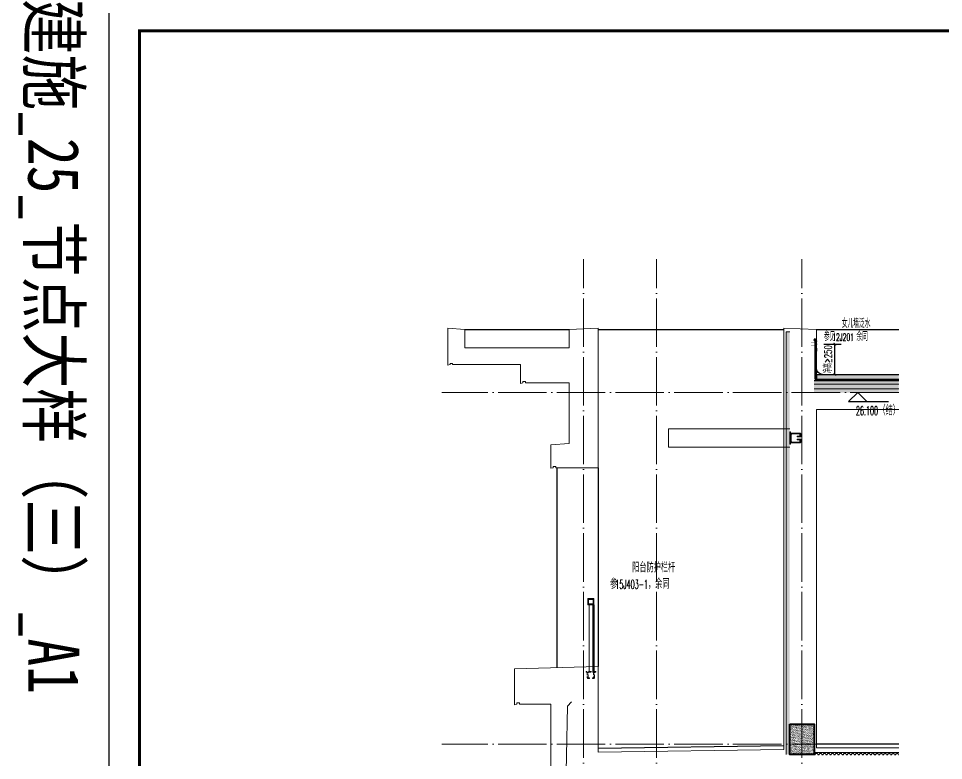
# Model space of a CAD drawing. Extents: x -518115 to 790560, y -210384 to 1628073.
# Drawn here: x 584584 to 592210, y -154078 to -147958 of the extents above; entities that cross this region are included whole.
import ezdxf
from ezdxf.xclip import XClip

# ---------------------------------------------------------------- set-up
doc = ezdxf.new("R2010")
doc.units = 0
doc.header["$LTSCALE"] = 1000
doc.header["$MEASUREMENT"] = 0
doc.header["$XCLIPFRAME"] = 0
doc.linetypes.add('DASH', pattern=[0.35, 0.25, -0.1])
doc.linetypes.add('DOTE', pattern=[2.42, 2, -0.2, 0.02, -0.2])
for name, color, linetype in [('3-屋面构造层', 157, 'Continuous'), ('DIM_ELEV', 3, 'Continuous'), ('DIM_IDEN', 67, 'Continuous'), ('PUB_TEXT', 4, 'Continuous'), ('Stair-栏杆', 142, 'Continuous'), ('SURFACE', 6, 'Continuous'), ('图框', 140, 'Continuous'), ('导图字', 7, 'Continuous'), ('看线', 251, 'Continuous'), ('立面-看线', 251, 'Continuous')]:
    doc.layers.add(name, color=color, linetype=linetype)
for name, color, linetype, lineweight in [('DOTE', 19, 'DOTE', 9), ('PUB_HATCH', 8, 'Continuous', 9), ('WALL', 9, 'Continuous', 40), ('内粉刷', 37, 'Continuous', 9), ('栏杆', 163, 'Continuous', 5), ('立面-普通轮廓', 7, 'Continuous', 18), ('立面-栏杆', 105, 'Continuous', 15), ('立面-洞口示意', 152, 'Continuous', 13)]:
    doc.layers.add(name, color=color, linetype=linetype, lineweight=lineweight)
doc.layers.add('yichutu', color=7, linetype='Continuous', true_color=0xffffff, plot=False)
doc.styles.add('_TCH_DIM', font='SIMPLEX.shx', dxfattribs={"width": 0.7, "bigfont": 'GBCBIG.shx'})
doc.styles.add('_TCH_DIM_T3', font='SIMPLEX.shx', dxfattribs={"width": 0.494118, "bigfont": 'GBCBIG.shx'})
doc.styles.add('黑体', font='')
doc.styles.get('黑体').set_extended_font_data('SimHei')
doc.dimstyles.new('_TCH_ARCH&&20', dxfattribs={"dimtxt": 59.5, "dimasz": 20, "dimexe": 50, "dimexo": 60, "dimgap": 25.25, "dimtad": 1, "dimdec": 0, "dimzin": 0, "dimdsep": 46, "dimtxsty": '_TCH_DIM_T3', "dimblk": 'ARCHTICK', "dimcen": 0.09, "dimclrt": 7, "dimazin": 2, "dimtfac": 1, "dimtdec": 0, "dimtix": 1, "dimtmove": 2, "dimatfit": 3, "dimfxl": 1, "dimtolj": 1, "dimtzin": 0, "dimarcsym": 0})

# ---------------------------------------------------------------- blocks, each defined once
blk = doc.blocks.new('A$C657A2A31')
at = {"layer": '栏杆', "color": 5}
for p, q in [((0, 0), (6.4, 0)), ((0, -100.3), (0, 0)), ((6.4, 0), (6.4, -100.3)), ((84.4, -10), (12.4, -10)), ((12.4, -22.3), (12.4, -78)), ((77.4, -16.3), (18.4, -16.3)), ((59.6, -35.7), (59.6, -41.7)), ((80.4, -35.7), (59.6, -35.7)), ((87.4, -41.7), (59.6, -41.7)), ((59.6, -58.6), (59.6, -64.6)), ((87.4, -58.6), (59.6, -58.6)), ((80.4, -64.6), (59.6, -64.6)), ((83.4, -32.7), (83.4, -22.3)), ((83.4, -67.6), (83.4, -78)), ((90.4, -16), (90.4, -38.7)), ((90.4, -84.3), (90.4, -61.6)), ((6.4, -100.3), (0, -100.3)), ((84.4, -90.3), (12.4, -90.3)), ((77.4, -84), (18.4, -84))]:
    blk.add_line(p, q, dxfattribs=at)
for centre, radius, start, end in [((12.4, -16), 6, 90, 180), ((18.4, -22.3), 6, 90, 180), ((77.4, -22.3), 6, 0, 90), ((80.4, -32.7), 3, 270, 0), ((80.4, -67.6), 3, 0, 90), ((84.4, -16), 6, 0, 90), ((87.4, -38.7), 3, 270, 0), ((87.4, -61.6), 3, 0, 90), ((12.4, -84.3), 6, 180, 270), ((18.4, -78), 6, 180, 270), ((77.4, -78), 6, 270, 0), ((84.4, -84.3), 6, 270, 0)]:
    blk.add_arc(centre, radius, start, end, dxfattribs=at)
blk = doc.blocks.new('A$C40486AD2')
at = {"layer": 'PUB_TEXT', "style": '_TCH_DIM'}
for s, height, width, p in [('女儿墙泛水', 67.52, 0.7, (254.8, 115.3)), ('参见', 67.52, 0.7, (107.7, 7.5)), ('，余同', 67.52, 0.7, (327.8, 7.5)), ('12J201', 59.5, 0.494118, (176.6, 7.5))]:
    blk.add_text(s, height=height, dxfattribs=dict(at, width=width)).set_placement(p)
blk = doc.blocks.new('_ArchTick')
at = {"color": 0, "linetype": 'ByBlock', "const_width": 0.4}
blk.add_lwpolyline([(-0.5, -0.5), (0.5, 0.5)], dxfattribs=at)
blk = doc.blocks.new('*D320')
at = {"layer": 'Defpoints', "color": 0, "transparency": 16777216}
for p in [(591163.3, -150643), (591315.8, -150643), (591163.3, -150893)]:
    blk.add_point(p, dxfattribs=at)
at = {"layer": 'DIM_IDEN', "color": 0, "lineweight": -2, "transparency": 16777216}
for p, q in [((591223.3, -150643), (591365.8, -150643)), ((591315.8, -150893), (591315.8, -150643)), ((591223.3, -150893), (591365.8, -150893))]:
    blk.add_line(p, q, dxfattribs=at)
at = {"layer": 'DIM_IDEN', "color": 0, "lineweight": -2, "transparency": 16777216, "xscale": 20, "yscale": 20, "zscale": 20}
for p, rotation in [((591315.8, -150643), 90), ((591315.8, -150893), 270)]:
    blk.add_blockref('_ArchTick', p, dxfattribs=dict(at, rotation=rotation))
at = {"layer": 'DIM_IDEN', "color": 7, "transparency": 16777216, "insert": (591259.2, -150768), "char_height": 59.5, "attachment_point": 5, "rotation": 90, "style": '_TCH_DIM_T3'}
blk.add_mtext('\\A1;{\\W0.70588;净高≥250}', dxfattribs=at)
blk = doc.blocks.new('A$C3A5F60BE')
at = {"layer": 'Stair-栏杆'}
h = blk.add_hatch(dxfattribs=at)
h.set_pattern_fill('水域', color=5, scale=5)
h.set_pattern_definition([(0, (-542648.838, -108936.119), (0, 10.23622015), [1.2795276, -8.956693]), (26.5650512, (-542647.5587, -108936.119), (10.236220737, 9.4e-08), [1.4305551, -21.458329]), (333.4349488, (-542639.8815, -108935.479), (10.23622078, -4e-09), [1.4305551, -21.458329]), (45, (-542646.279, -108935.479), (0, 10.2362206), [1.80952525, -12.666676]), (135, (-542639.8815, -108935.479), (-10.2362206, 1e-15), [1.80952525, -12.666676]), (26.5650512, (-542644.9996, -108934.1997), (10.236220737, 9.4e-08), [1.4305551, -21.458329]), (333.4349488, (-542642.4406, -108933.56), (10.23622078, -4e-09), [1.4305551, -21.458329]), (0, (-542643.72, -108933.56), (0, 10.23622015), [1.2795276, -8.956693])])
h.paths.add_polyline_path([(15, 0), (25, 0), (25, 550), (15, 550)])
at = {"layer": 'Stair-栏杆', "color": 5}
blk.add_lwpolyline([(25, 550), (25, 550), (25, 0), (25, 0)], close=True, dxfattribs=at)
at = {"layer": '立面-栏杆'}
for p, q in [((-15, 0), (-15, 550)), ((15, 550), (15, 0))]:
    blk.add_line(p, q, dxfattribs=at)
at = {"layer": '立面-栏杆', "linetype": 'DASH', "ltscale": 0.1}
for p, q in [((40, 0), (-40, 0)), ((-40, 0), (-40, -7.1)), ((40, -7.1), (40, 0)), ((-40, -7.1), (-29.7, -7.1)), ((-29.7, -7.1), (-29.7, -51)), ((-22.5, -7.1), (22.4, -7.1)), ((-22.5, -51), (-22.5, -7.1)), ((-15.3, -52.8), (-20.7, -52.8)), ((-20.7, -60), (-15.3, -60)), ((-12.6, -57.3), (-12.6, -55.5)), ((12.5, -55.5), (12.5, -57.3)), ((20.6, -52.8), (15.2, -52.8)), ((15.2, -60), (20.6, -60)), ((22.4, -7.1), (22.4, -51)), ((29.6, -7.1), (40, -7.1)), ((29.6, -51), (29.6, -7.1))]:
    blk.add_line(p, q, dxfattribs=at)
at = {"layer": '立面-栏杆'}
for points in [[(25, 600), (-25, 600), (-25, 550), (25, 550)], [(19, 594), (-19, 594), (-19, 556), (19, 556)]]:
    blk.add_lwpolyline(points, close=True, dxfattribs=at)
at = {"layer": '立面-栏杆', "linetype": 'DASH', "ltscale": 0.1}
for centre, major_axis, start_param, end_param in [((-20.7, -51), (6.36, 6.36), 2.356194, 3.926991), ((-20.7, -51), (1.27, 1.27), 2.356194, 3.926991), ((-15.3, -55.5), (1.91, 1.91), 5.497787, 7.068583), ((-15.3, -57.3), (1.91, 1.91), 3.926991, 5.497787), ((15.2, -55.5), (1.91, 1.91), 0.785398, 2.356194), ((17.1, -55.4), (3.53, 3.53), 2.748894, 3.534292), ((20.6, -51), (-6.36, 6.36), 2.356194, 3.926991), ((20.6, -51), (-1.27, 1.27), 2.356194, 3.926991)]:
    blk.add_ellipse(centre, major_axis=major_axis, ratio=1, start_param=start_param, end_param=end_param, dxfattribs=at)
blk = doc.blocks.new('A$C569B46DE')
at = {"layer": 'PUB_TEXT', "style": '_TCH_DIM'}
for s, height, width, p in [('阳台防护栏杆', 84.4, 0.7, (315.4, 216.7)), ('参', 84.4, 0.7, (133.2, 81)), ('15J403-1', 74.38, 0.494118, (176.2, 81)), ('，余同', 84.4, 0.7, (445.7, 81))]:
    blk.add_text(s, height=height, dxfattribs=dict(at, width=width)).set_placement(p)
blk = doc.blocks.new('FGHFG4334GDFGDFFGGGGGGDFG4G')
at = {"layer": 'SURFACE', "const_width": 2.25}
for points in [[(46.5, 0), (0, 0)], [(46.5, -27.6), (0, -27.6)]]:
    blk.add_lwpolyline(points, dxfattribs=at)
at = {"layer": 'SURFACE', "const_width": 1.5}
blk.add_lwpolyline([(46.5, 17.2, -1), (46.5, 5.2), (46.5, -6.8, -1), (46.5, -18.8), (46.5, -36.8), (52.5, -48), (52.5, -72.8)], format="xyb", dxfattribs=at)
blk = doc.blocks.new('FGDGDGD')
at = {"layer": '3-屋面构造层'}
h = blk.add_hatch(dxfattribs=at)
h.set_pattern_fill('隔热材料01', color=256, scale=7.692308, style=0)
h.set_pattern_definition([(270, (9.5186, 433.228), (3.846153863, -7e-16), [0.385980771, -3.460173092]), (270, (6.637, 433.228), (3.846153863, -7e-16), [0.385980771, -3.460173092]), (90, (8.5996, 430.618), (-3.846153863, 2e-16), [0.385980771, -3.460173092]), (90, (7.556, 430.618), (-3.846153863, 2e-16), [0.385980771, -3.460173092]), (180, (10.002, 430), (-5e-16, -3.846153863), [3.848019248, 0.001865385]), (135, (8.9282, 430.193), (2e-16, 3.846144175), [0.328307694, -5.110980792]), (116.56505, (12.5422, 430.4251), (8.6793e-06, 3.8461487416), [0.215769232, -8.384500037]), (116.56505, (8.696, 430.4251), (8.6793e-06, 3.8461487416), [0.215769232, -8.384500037]), (153.43495, (13.1603, 430), (-8.679e-06, 3.846148742), [0.431538463, -8.168730805]), (153.43495, (9.3142, 430), (-8.679e-06, 3.846148742), [0.431538463, -8.168730805]), (63.43495, (12.4457, 431.0041), (-8.6793e-06, 3.8461487416), [2.054923086, -6.545346183]), (63.43495, (8.5996, 431.0041), (-8.6793e-06, 3.8461487416), [2.054923086, -6.545346183]), (116.56505, (13.3647, 433.228), (8.6793e-06, 3.8461487416), [0.215769232, -8.384500037]), (116.56505, (9.5186, 433.228), (8.6793e-06, 3.8461487416), [0.215769232, -8.384500037]), (135, (9.422, 433.421), (2e-16, 3.846144175), [0.328307694, -5.110980792]), (153.43495, (13.036, 433.6532), (-8.679e-06, 3.846148742), [0.431538463, -8.168730805]), (153.43495, (9.19, 433.6532), (-8.679e-06, 3.846148742), [0.431538463, -8.168730805]), (45, (6.7336, 433.421), (2e-16, 3.846144175), [0.328307694, -5.110980792]), (63.43495, (10.4833, 433.228), (-8.6793e-06, 3.8461487416), [0.215769232, -8.384500037]), (63.43495, (6.6371, 433.228), (-8.6793e-06, 3.8461487416), [0.215769232, -8.384500037]), (26.56505, (10.812, 433.6532), (8.679e-06, 3.846148742), [0.431538463, -8.168730805]), (26.56505, (6.9658, 433.6532), (8.679e-06, 3.846148742), [0.431538463, -8.168730805]), (116.56505, (11.4023, 431.0041), (8.6793e-06, 3.8461487416), [2.054923086, -6.545346183]), (116.56505, (7.5561, 431.0041), (8.6793e-06, 3.8461487416), [2.054923086, -6.545346183]), (45, (7.2275, 430.193), (2e-16, 3.846144175), [0.328307694, -5.110980792]), (63.43495, (11.3058, 430.4251), (-8.6793e-06, 3.8461487416), [0.215769232, -8.384500037]), (63.43495, (7.4596, 430.4251), (-8.6793e-06, 3.8461487416), [0.215769232, -8.384500037]), (26.56505, (10.6877, 430), (8.679e-06, 3.846148742), [0.431538463, -8.168730805]), (26.56505, (6.8415, 430), (8.679e-06, 3.846148742), [0.431538463, -8.168730805])])
edge = h.paths.add_edge_path()
edge.add_arc((682180.8, 585366.2), 9.23, 450, 540, ccw=False)
edge.add_line((682180.8, 585375.4), (682191.6, 585375.4))
edge.add_line((682191.6, 585375.4), (682191.6, 585366.2))
edge.add_line((682191.6, 585366.2), (682171.6, 585366.2))
h = blk.add_hatch(dxfattribs=at)
h.set_pattern_fill('混凝土', color=256, scale=5, angle=-1.14576, style=0)
h.set_pattern_definition([(48.854237, (-82751.966, -43707.863), (35.7930991, -3.8540962), [3.75, -41.25]), (353.854237, (-82751.966, -43707.863), (-6.1841378, 37.7408106), [3, -33]), (99.305637, (-82748.983, -43708.185), (29.6089874, 33.886691), [3.1870095, -35.0571056]), (45.038437, (-82751.766, -43697.865), (53.1858973, -9.3413237), [5.625, -61.875]), (95.489837, (-82747.334, -43698.644), (47.6977146, 47.7616795), [4.7805144, -52.58565]), (350.038437, (-82751.766, -43697.865), (47.6976773, 47.7617167), [4.5, -49.5]), (19.854237, (-82746.817, -43700.465), (29.4368469, -20.7237073), [3.75, -41.25]), (324.854237, (-82746.817, -43700.465), (12.8883392, 36.0069862), [3, -33]), (70.305637, (-82744.364, -43702.192), (42.3251977, 15.2832459), [3.1870095, -35.0571056]), (36.3542372, (-82751.966, -43707.863), (0.9406985, 16.62920733), [0, -32.6, 0, -33.5, 0, -33.125]), (6.3542372, (-82751.966, -43707.863), (13.54517982, 19.45362572), [0, -19.1, 0, -31.85, 0, -12.625]), (326.3542372, (-82763.114, -43707.64), (26.66323482, -1.66123381), [0, -12.5, 0, -39, 0, -51.75]), (316.3542372, (-82768.113, -43707.54), (29.2535633, 4.4211788), [0, -16.25, 0, -25.9, 0, -36.75])])
h.paths.add_polyline_path([(674875.1, 585046.2), (674875.1, 585086.2), (682171.6, 585086.2), (682171.6, 585046.2)])
h = blk.add_hatch(dxfattribs=at)
h.set_pattern_fill('焦渣矿渣', color=256, scale=4, angle=-1.14576, style=0)
h.set_pattern_definition([(358.8542372, (-82751.966, -43697.863), (8.27546507, 13.69326162), [1.6, -14.4]), (298.8542372, (-82751.966, -43697.863), (15.99644496, -0.32013217), [1.6, -14.4]), (238.8542372, (-82750.366, -43697.895), (7.72097989, -14.0133938), [1.6, -14.4]), (268.8542372, (-82745.567, -43697.991), (15.83683295, -8.3183365), [2.4, -11.456]), (268.8542372, (-82743.967, -43698.023), (15.83683295, -8.3183365), [2.4, -11.456]), (268.8542372, (-82742.368, -43698.055), (15.83683295, -8.3183365), [2.4, -11.456])])
h.paths.add_polyline_path([(674875.1, 585006.2), (674875.1, 585036.2), (682191.6, 585036.2), (682191.6, 585006.2)])
h = blk.add_hatch(dxfattribs=at)
h.set_pattern_fill('隔热材料03', color=256, scale=12.5, style=0)
h.set_pattern_definition([(113.578, (-500407.8114, 374696.8656), (-0.0086926214, 6.2699620763), [1.075, -0.5693125, 2.8375, -0.5693125, 1.075, -0.6825]), (66.42, (-500406.1744, 374696.8656), (2.727787851, 6.0425e-05), [1.075, -0.5693125, 2.840375, -0.5693125, 1.075, -0.6825]), (180, (-500406.1744, 374696.8656), (0, 6.25), [1.636625, -1.0910625]), (180, (-500407.538, 374702.4906), (0, 6.25), [1.636625, -1.0910625]), (90, (-500405.7427, 374697.8548), (2.72775, 2e-16), [0.52175, -5.72825]), (90, (-500407.1066, 374700.9798), (2.72775, 2e-16), [0.52175, -5.72825]), (90, (-500408.2427, 374697.8548), (2.72775, 2e-16), [0.52175, -5.72825]), (90, (-500409.6066, 374700.9798), (2.72775, 2e-16), [0.52175, -5.72825])])
edge = h.paths.add_edge_path()
edge.add_line((682177.8, 585086.2), (682177.8, 585050.2))
edge.add_arc((682171.6, 585050.2), 6.25, 270, 360, ccw=False)
edge.add_line((682171.6, 585044), (682171.6, 585086.2))
edge.add_line((682171.6, 585086.2), (682177.8, 585086.2))
h = blk.add_hatch(dxfattribs=at)
h.set_pattern_fill('加气混凝土', color=256, scale=5, style=0)
h.set_pattern_definition([(0, (-82734.266, -43726.163), (30, 60), [0, -60]), (0, (-82769.366, -43734.263), (30, 60), [0, -60]), (0, (-82749.866, -43734.863), (30, 60), [0, -60]), (0, (-82728.566, -43717.163), (30, 60), [0, -60]), (0, (-82753.466, -43737.863), (30, 60), [0, -60]), (0, (-82722.566, -43679.363), (30, 60), [0, -60]), (0, (-82740.866, -43684.163), (30, 60), [0, -60]), (0, (-82731.266, -43691.663), (30, 60), [0, -60]), (0, (-82780.166, -43692.863), (30, 60), [0, -60]), (0, (-82750.766, -43695.563), (30, 60), [0, -60]), (0, (-82762.166, -43710.863), (30, 60), [0, -60]), (0, (-82761.566, -43733.363), (30, 60), [0, -60]), (0, (-82739.066, -43735.763), (30, 60), [0, -60]), (0, (-82722.566, -43709.363), (30, 60), [0, -60]), (0, (-82778.666, -43718.663), (30, 60), [0, -60]), (0, (-82773.566, -43708.463), (30, 60), [0, -60]), (0, (-82750.166, -43712.663), (30, 60), [0, -60]), (0, (-82758.566, -43721.363), (30, 60), [0, -60]), (0, (-82763.366, -43701.563), (30, 60), [0, -60]), (0, (-82755.866, -43679.063), (30, 60), [0, -60]), (0, (-82776.266, -43731.263), (30, 60), [0, -60]), (0, (-82743.266, -43691.363), (30, 60), [0, -60]), (0, (-82771.166, -43690.463), (30, 60), [0, -60]), (0, (-82775.966, -43682.663), (30, 60), [0, -60]), (130.601294, (-82726.2516, -43698.149), (-149.999998343, 180.000000787), [2.6341554, -1103.7111]), (18.4349488, (-82730.537, -43697.006), (149.99999945, 59.99999956), [2.710524, -376.76279]), (90, (-82730.537, -43699.578), (30, 60), [2.5714284, -117.428565]), (161.565051, (-82727.966, -43700.435), (-150.000000755, 59.99999553), [2.710524, -376.76279]), (53.1301023, (-82727.966, -43700.435), (30.00000006, 59.99999997), [2.857143, -297.14285]), (135, (-82725.68, -43731.006), (-30.00000363, 59.99999594), [2.424366, -167.28126]), (45, (-82729.109, -43731.006), (29.9999998, 59.99999976), [2.424366, -167.28126]), (135, (-82727.394, -43732.72), (-30.00000363, 59.99999594), [2.424366, -167.28126]), (45, (-82727.394, -43732.72), (29.9999998, 59.99999976), [2.424366, -167.28126]), (116.565051, (-82754.537, -43690.72), (-5.2e-06, 119.9999967), [3.1943826, -63.88765]), (180, (-82755.966, -43687.863), (-30, 60), [3.4285716, -56.571425]), (63.434949, (-82760.823, -43690.72), (3e-07, 119.9999994), [3.1943826, -63.88765]), (116.565051, (-82759.394, -43693.58), (-5.2e-06, 119.9999967), [3.1943826, -63.88765]), (0, (-82759.394, -43693.58), (30, 60), [3.4285716, -56.571425]), (63.434949, (-82755.966, -43693.58), (3e-07, 119.9999994), [3.1943826, -63.88765]), (107.102728, (-82731.9658, -43711.0063), (-89.999996559, 300.000000484), [3.8861346, -1628.29025]), (143.972626, (-82733.1087, -43707.292), (-569.999992774, 419.999999525), [3.8861346, -812.202]), (180, (-82736.25, -43705.006), (-30, 60), [3.7142856, -56.28571]), (36.0273733, (-82743.1087, -43707.292), (569.999995788, 419.999995472), [3.8861346, -812.202]), (71.5650511, (-82744.252, -43710.721), (90.00000046, 299.99999948), [3.6140316, -375.85928]), (107.102728, (-82743.1087, -43714.4348), (-89.999996559, 300.000000484), [3.8861346, -1628.29025]), (143.972626, (-82739.966, -43716.7206), (-569.999992774, 419.999999525), [3.8861346, -812.202]), (0, (-82739.966, -43716.72), (30, 60), [3.7142856, -56.28571]), (36.0273733, (-82736.2516, -43716.7206), (569.999995788, 419.999995472), [3.8861346, -812.202]), (71.5650511, (-82733.109, -43714.435), (90.00000046, 299.99999948), [3.6140316, -375.85928]), (150.255118, (-82731.3944, -43683.006), (-90.000000213, 59.999999257), [2.303502, -481.43196]), (90, (-82733.394, -43684.15), (30, 60), [2.2857144, -117.714275]), (29.7448813, (-82733.3944, -43684.149), (90.000000053, 59.99999972), [2.303502, -481.43196]), (116.565051, (-82745.394, -43725.58), (-5.2e-06, 119.9999967), [3.1943826, -63.88765]), (168.690067, (-82746.823, -43722.7206), (-270.0000002, 59.999998494), [2.9137254, -608.96855]), (41.1859251, (-82751.9658, -43724.149), (749.999995456, 659.999994229), [3.0371844, -1272.5802]), (90, (-82751.966, -43727.006), (30, 60), [2.857143, -117.14285]), (138.814074, (-82749.68, -43729.0063), (-749.999986669, 660.000004204), [3.0371844, -1272.5802]), (16.6992442, (-82749.68, -43729.0063), (989.999992552, 299.999996858), [2.982945, -1249.85375]), (60.9453959, (-82746.823, -43728.149), (29.99999992, 59.999999469), [2.9416086, -1232.53395]), (109.983106, (-82770.5373, -43700.4348), (-150.000000565, 419.9999988885), [3.3442002, -1401.21975]), (155.556045, (-82771.68, -43697.292), (-390.0000014866, 179.99999626), [3.4522986, -1446.51315]), (24.4439547, (-82777.9658, -43697.292), (390.0000001945, 179.999999134), [3.4522986, -1446.51315]), (70.0168934, (-82779.1087, -43700.4348), (150.000000452, 419.999998958), [3.3442002, -1401.21975]), (109.983106, (-82777.9658, -43703.5777), (-150.000000565, 419.9999988885), [3.3442002, -1401.21975]), (160.016893, (-82774.823, -43704.7206), (-150.000000088, 59.999997267), [3.3442002, -698.93775]), (19.9831065, (-82774.823, -43704.7206), (149.999999176, 59.999999905), [3.3442002, -698.93775]), (70.0168934, (-82771.68, -43703.5777), (150.000000452, 419.999998958), [3.3442002, -1401.21975]), (122.005383, (-82748.2516, -43705.8634), (-30.000004026, 59.999996937), [2.6954232, -563.3434]), (18.4349488, (-82752.252, -43704.435), (149.99999945, 59.99999956), [2.710524, -376.76279]), (90, (-82752.252, -43707.006), (30, 60), [2.5714284, -117.428565]), (161.565051, (-82749.68, -43707.863), (-150.000000755, 59.99999553), [2.710524, -376.76279]), (54.4623222, (-82749.68, -43707.8634), (209.999999696, 299.99999955), [2.457807, -1029.82115]), (116.565051, (-82765.68, -43720.435), (-5.2e-06, 119.9999967), [3.1943826, -63.88765]), (180, (-82767.11, -43717.58), (-30, 60), [3.142857, -56.85714]), (59.0362434, (-82771.966, -43720.435), (30.000000098, 59.99999971), [3.3319728, -696.3822]), (120.963756, (-82770.2516, -43723.292), (-30.0000041, 59.999997245), [3.3319728, -696.3822]), (0, (-82770.25, -43723.29), (30, 60), [3.142857, -56.85714]), (63.434949, (-82767.11, -43723.29), (3e-07, 119.9999994), [3.1943826, -63.88765])])
h.paths.add_polyline_path([(682191.6, 584936.2), (674875.1, 584936.2), (674875.1, 584966.2), (682191.6, 584966.2)])
at = {"layer": '立面-看线'}
h = blk.add_hatch(dxfattribs=at)
h.set_pattern_fill('HONEY', color=256, scale=7)
h.set_pattern_definition([(0, (-799653.24, -415240.13), (16.66875, 9.623705), [11.1125, -22.225]), (120, (-799653.24, -415240.13), (-16.66874801, 9.62370845), [11.1125, -22.225]), (60, (-799653.24, -415240.13), (1.99e-06, 19.24741345), [-22.225, 11.1125])])
h.paths.add_polyline_path([(682191.6, 584966.2), (674875.1, 584966.2), (674875.1, 585006.2), (682191.6, 585006.2)])
at = {"layer": '3-屋面构造层'}
for p, q in [((682177.8, 585086.2), (674875.1, 585086.2)), ((682171.6, 585046.2), (674875.1, 585046.2)), ((682191.6, 585036.2), (674875.1, 585036.2)), ((682171.6, 585086.2), (682171.6, 585044))]:
    blk.add_line(p, q, dxfattribs=at)
at = {"layer": '3-屋面构造层', "color": 251, "linetype": 'DASH', "ltscale": 0.05, "true_color": 0x636466, "const_width": 2.5}
for points in [[(682056.6, 585042.7), (682171.6, 585042.7, 0.414214), (682179.1, 585050.2), (682179.1, 585366.2)], [(682056.6, 585039), (682171.6, 585039, 0.414214), (682182.8, 585050.2), (682182.8, 585366.2)]]:
    blk.add_lwpolyline(points, format="xyb", dxfattribs=at)
at = {"layer": '3-屋面构造层', "color": 251, "true_color": 0x636466}
for points in [[(682056.6, 585041.5), (682171.6, 585041.5, 0.414214), (682180.3, 585050.2), (682180.3, 585366.2)], [(682056.6, 585044), (682171.6, 585044, 0.414214), (682177.8, 585050.2), (682177.8, 585366.2)], [(682056.6, 585040.2), (682171.6, 585040.2, 0.414214), (682181.6, 585050.2), (682181.6, 585366.2), (682184.1, 585366.2), (682184.1, 585050.2, -0.414214), (682171.6, 585037.7), (682056.6, 585037.7)]]:
    blk.add_lwpolyline(points, format="xyb", dxfattribs=at)
at = {"layer": '3-屋面构造层', "ltscale": 0.8}
blk.add_lwpolyline([(682171.6, 585366.2, -0.414214), (682180.8, 585375.4), (682191.6, 585375.4), (682191.6, 585366.2), (682171.6, 585366.2)], format="xyb", dxfattribs=at)
at = {"layer": '3-屋面构造层', "color": 251, "linetype": 'DASH', "ltscale": 0.05, "true_color": 0x636466, "const_width": 2.5}
for points in [[(682042.7, 585039), (674875.1, 585039)], [(682056.6, 585042.7), (682042.7, 585039)]]:
    blk.add_lwpolyline(points, dxfattribs=at)
at = {"layer": '3-屋面构造层', "color": 251, "true_color": 0x636466}
for points in [[(682042.7, 585040.2), (674875.1, 585040.2)], [(674875.1, 585037.7), (682042.7, 585037.7)], [(682056, 585043.8), (682042.1, 585040.1)], [(682043.2, 585037.9), (682057.1, 585041.6)]]:
    blk.add_lwpolyline(points, dxfattribs=at)
at = {"layer": '3-屋面构造层'}
blk.add_arc((682121.6, 585136.2), 50, 270, 360, dxfattribs=at)
at = {"layer": 'PUB_HATCH', "color": 215, "true_color": 0xa953a0}
for p, q in [((682191.6, 585006.2), (674875.1, 585006.2)), ((682191.6, 584966.2), (674875.1, 584966.2))]:
    blk.add_line(p, q, dxfattribs=at)
at = {"layer": '3-屋面构造层', "color": 1, "xscale": -1}
blk.add_blockref('FGHFG4334GDFGDFFGGGGGGDFG4G', (682218.1, 585349), dxfattribs=at)
blk = doc.blocks.new('yct-1051-594-26275-14850-25-1002.0')
at = {"layer": 'yichutu', "color": 7, "true_color": 0xffffff}
blk.add_lwpolyline([(0, 0), (0, 14850), (26275, 14850), (26275, 0)], close=True, dxfattribs=at)
blk = doc.blocks.new('GFDDDDRG')
at = {"layer": '图框'}
blk.add_lwpolyline([(923310, -107437), (923310, -159999), (893610, -159999), (893610, -107437)], close=True, dxfattribs=at)
blk.add_lwpolyline([(923310, -107437), (923310, -159999), (893610, -159999), (893610, -107437)], close=True, dxfattribs=at)
at = {"layer": '图框', "const_width": 50}
blk.add_lwpolyline([(894110, -159499), (922810, -159499), (922810, -108687), (894110, -108687)], close=True, dxfattribs=at)

msp = doc.modelspace()

# ---------------------------------------------------------------- hatches: boundary and pattern name
at = {"layer": '立面-看线'}
h = msp.add_hatch(dxfattribs=at)
h.set_pattern_fill('HONEY', color=256, scale=7)
h.set_pattern_definition([(0, (-210109.908, -536489.9845), (16.66875, 9.623705), [11.1125, -22.225]), (120, (-210109.908, -536489.9845), (-16.66874801, 9.62370845), [11.1125, -22.225]), (60, (-210109.908, -536489.9845), (1.99e-06, 19.24741345), [-22.225, 11.1125])])
h.paths.add_polyline_path([(590913.3, -150543), (590943.3, -150543), (590943.3, -151643), (590943.3, -151643), (590943.3, -154028), (590913.3, -154028)])
h = msp.add_hatch(dxfattribs=at)
h.set_pattern_fill('碎沙', color=256, scale=4)
h.set_pattern_definition([(37.5, (-210109.908, -539389.9845), (-0.32000626, 9.78826475), [0, -7.7216, 0, -8.636, 0, -8.255]), (7.5, (-210109.908, -539389.985), (8.99046566, 14.33650201), [0, -4.1656, 0, -6.9596, 0, -2.667]), (327.5, (-210116.156, -539389.9845), (15.819847405, 0.02874369), [0, -2.54, 0, -9.144, 0, -11.938]), (317.5, (-210116.156, -539389.985), (15.27112905, 4.45858647), [0, -1.27, 0, -5.9944, 0, -6.858])])
h.paths.add_polyline_path([(590943.3, -154028), (591143.3, -154028), (591143.3, -153778), (590943.3, -153778)])
h = msp.add_hatch(dxfattribs=at)
h.set_pattern_fill('HONEY', color=256, scale=7)
h.set_pattern_definition([(0, (-210209.908, -539389.9845), (16.66875, 9.623705), [11.1125, -22.225]), (120, (-210209.908, -539389.9845), (-16.66874801, 9.62370845), [11.1125, -22.225]), (60, (-210209.908, -539389.9845), (1.99e-06, 19.24741345), [-22.225, 11.1125])])
h.paths.add_polyline_path([(591841.9, -154013), (591143.3, -154013), (591143.3, -154028), (591841.9, -154028)])

# ---------------------------------------------------------------- linework, layer by layer
at = {"layer": 'DIM_ELEV', "color": 3}
for p, q in [((591502.9, -151043), (591427.9, -151118)), ((591502.9, -151043), (591577.9, -151118)), ((591427.9, -151118), (591755.9, -151118))]:
    msp.add_line(p, q, dxfattribs=at)
at = {"layer": 'DOTE', "linetype": 'DOTE', "ltscale": 0.2}
for p, q in [((589243.3, -169543), (589243.3, -149943)), ((589843.3, -169543), (589843.3, -149943)), ((591043.3, -169543), (591043.3, -149943)), ((591841.9, -151043), (588073.1, -151043)), ((591841.9, -153943), (588073.1, -153943))]:
    msp.add_line(p, q, dxfattribs=at)
at = {"layer": 'PUB_HATCH', "color": 215, "true_color": 0xa953a0}
msp.add_line((591143.3, -154013), (591841.9, -154013), dxfattribs=at)
msp.add_lwpolyline([(590943.3, -150543), (590913.3, -150543), (590913.3, -154028)], dxfattribs=at)
at = {"layer": 'WALL'}
msp.add_lwpolyline([(590943.3, -153778), (591143.3, -153778), (591143.3, -154028), (590943.3, -154028)], close=True, dxfattribs=at)
at = {"layer": '内粉刷'}
for points in [[(589013.3, -151663), (589363.3, -151663), (589363.3, -150513), (589123.3, -150523), (589123.3, -150673), (588263.3, -150673), (588263.3, -150523), (588123.3, -150513), (588123.3, -150813)], [(591163.3, -150893), (591163.3, -150523), (590893.3, -150513), (590893.3, -153988)], [(588163.3, -150813), (588163.3, -150803), (588143.3, -150803), (588143.3, -150813), (588123.3, -150818), (588123.3, -150813)], [(588163.3, -150813), (588723.3, -150813), (588723.3, -150963)], [(588763.3, -150963), (588763.3, -150953), (588743.3, -150953), (588743.3, -150963), (588723.3, -150968), (588723.3, -150963)], [(588763.3, -150963), (589123.3, -150963), (589123.3, -151463), (588973.3, -151473), (588973.3, -151663)], [(591163.3, -153973), (591163.3, -151183), (591841.9, -151183)], [(589013.3, -151663), (589013.3, -151653), (588993.3, -151653), (588993.3, -151663), (588973.3, -151668), (588973.3, -151663)], [(589363.3, -154008), (589363.3, -153303), (588673.3, -153323), (588673.3, -153613)], [(588713.3, -153613), (588973.3, -153613), (588973.3, -154563)], [(591841.9, -153973), (591163.3, -153973)], [(590893.3, -153988), (589363.3, -154008)]]:
    msp.add_lwpolyline(points, dxfattribs=at)
at = {"layer": '内粉刷', "elevation": 0}
msp.add_lwpolyline([(588713.3, -153613), (588713.3, -153603), (588693.3, -153603), (588693.3, -153613), (588673.3, -153618), (588673.3, -153613)], dxfattribs=at)
at = {"layer": '看线'}
for p, q in [((588263.3, -150523), (589123.3, -150523)), ((589363.3, -150523), (590893.3, -150523)), ((591163.3, -150523.6), (591841.9, -150523.6)), ((589023.3, -151663), (589023.3, -153312.9)), ((589363.3, -151663), (589363.3, -153303))]:
    msp.add_line(p, q, dxfattribs=at)
at = {"layer": '看线', "color": 32}
for points in [[(590893.3, -153958), (589363.3, -153978)], [(591841.9, -153943), (591163.3, -153943)]]:
    msp.add_lwpolyline(points, dxfattribs=at)
at = {"layer": '立面-普通轮廓', "color": 4}
msp.add_lwpolyline([(590943.3, -151343), (589943.3, -151343), (589943.3, -151493), (590943.3, -151493)], dxfattribs=at)
at = {"layer": '立面-洞口示意'}
msp.add_lwpolyline([(589093.3, -154443.1), (589109.5, -153631.2), (589143.3, -153593)], dxfattribs=at)

# ---------------------------------------------------------------- block references
at = {"xscale": 0.5, "yscale": 0.5, "zscale": 0.5}
msp.add_blockref('GFDDDDRG', (138525.6, -93716.5), dxfattribs=at)
for name, p in [('A$C40486AD2', (591116.8, -150624.2)), ('A$C657A2A31', (590943.3, -151367.9)), ('A$C569B46DE', (589328.3, -152743)), ('A$C3A5F60BE', (589303.3, -153343))]:
    msp.add_blockref(name, p)
ref = msp.add_blockref('FGDGDGD', (1273334.9, -735979.2), dxfattribs=dict(xscale=-1))
XClip(ref).set_block_clipping_path([(681493.0416728123, 584936.1769558351), (682291.5665918037, 585389.8130026825)])
at = {"layer": 'yichutu', "rotation": 270}
msp.add_blockref('yct-1051-594-26275-14850-25-1002.0', (585330.5, -147435), dxfattribs=at)

# ---------------------------------------------------------------- texts
at = {"layer": 'DIM_ELEV', "color": 7, "style": '_TCH_DIM'}
for s, height, width, p in [('（结）', 84.4, 0.7, (591673.9, -151230.6)), ('26.100', 74.38, 0.494118, (591488.4, -151230.6))]:
    msp.add_text(s, height=height, dxfattribs=dict(at, width=width)).set_placement(p)
at = {"layer": '导图字', "color": 1, "style": '黑体', "width": 0.8}
msp.add_text('建施_25_节点大样（三）_A1', height=420.591, rotation=270, dxfattribs=at).set_placement((584664.6, -147795.8))

# ---------------------------------------------------------------- dimensions: what is measured, and where the dimension line sits
at = {"layer": 'DIM_IDEN'}
dim = msp.add_aligned_dim(p1=(591163.3, -150893), p2=(591163.3, -150643), distance=-152.5, text='{\\W0.70588;净高≥250}', dimstyle='_TCH_ARCH&&20', dxfattribs=at)
dim.commit()
dim.dimension.update_dxf_attribs({"geometry": '*D320', "text_midpoint": (591259.2, -150768)})

doc.saveas('drawing.dxf')
